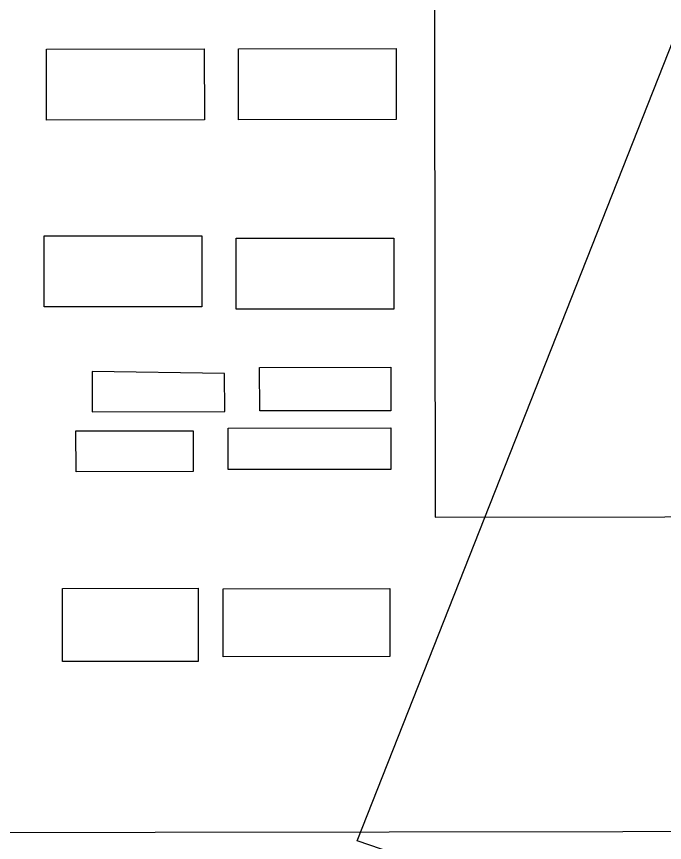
# Model space of a CAD drawing. Header units: millimetres. Extents: x 3191 to 879702, y -27549 to 222194.
# Drawn here: x 647106 to 647624, y 2722 to 3382 of the extents above; entities that cross this region are included whole.
import ezdxf

# ---------------------------------------------------------------- set-up
doc = ezdxf.new("R2010")
doc.units = ezdxf.units.MM
doc.header["$MEASUREMENT"] = 0
doc.layers.add('Giant', color=31, linetype='Continuous')

msp = doc.modelspace()

# ---------------------------------------------------------------- linework, layer by layer
at = {"layer": 'Giant'}
for points in [[(647378.16363, 2723.66922), (647846.95788, 3910.59619), (658048.50071, 442.09221), (658080.12185, 525.88165), (658320.29469, 445.93253), (657867.82742, -936.12633), (657651.98176, -875.59273), (657682.13409, -798.94912), (647378.16363, 2723.66922)], [(647439.15992, 3905.75912), (647440.48809, 2982.1962), (653505.45249, 2990.91814), (653442.36847, 2990.82742), (653441.07445, 3890.64475), (653493.40579, 3890.72001), (647928.95347, 3882.71785)], [(647166.07943, 3098.66035), (647166.12574, 3066.45805), (647272.17358, 3066.61055), (647272.12976, 3097.077), (647166.07943, 3098.66035)], [(646371.27291, 2819.60223), (646655.04537, 2820.01032), (646655.17541, 2729.59017), (652827.47891, 2738.46647)]]:
    msp.add_lwpolyline(points, dxfattribs=at)
for points in [[(647129.62414, 3356.16011), (647255.79219, 3356.34155), (647255.8738, 3299.5925), (647129.70575, 3299.41106)], [(647283.11999, 3356.38085), (647409.28805, 3356.56229), (647409.36966, 3299.81324), (647283.2016, 3299.6318)], [(647127.72578, 3206.91821), (647253.89384, 3207.09965), (647253.97545, 3150.3506), (647127.80739, 3150.16916)], [(647281.22468, 3205.02477), (647407.39273, 3205.20621), (647407.47434, 3148.45716), (647281.30629, 3148.27572)], [(647300.08464, 3101.85743), (647404.88817, 3102.00814), (647404.93816, 3067.24657), (647300.13463, 3067.09585)], [(647153.23517, 3051.10611), (647246.9808, 3051.24092), (647247.02775, 3018.59353), (647153.28212, 3018.45871)], [(647274.86905, 3053.37296), (647404.95785, 3053.56004), (647405.00553, 3020.40079), (647274.91674, 3020.21371)], [(647142.35822, 2925.2631), (647250.84772, 2925.41912), (647250.93176, 2866.97873), (647142.44226, 2866.82271)], [(647270.85131, 2924.91378), (647404.08609, 2925.10538), (647404.16408, 2870.8711), (647270.9293, 2870.67949)]]:
    msp.add_lwpolyline(points, close=True, dxfattribs=at)

doc.saveas('drawing.dxf')
